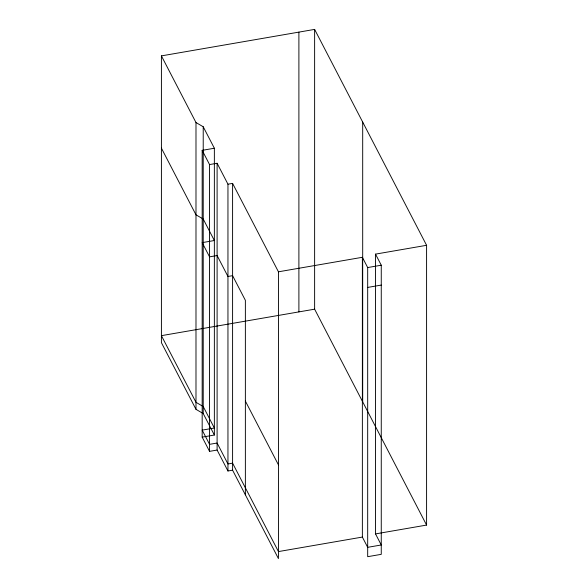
<?xml version="1.0" encoding="UTF-8"?>
<svg xmlns="http://www.w3.org/2000/svg" width="588" height="588" viewBox="0 0 588 588"><rect width="100%" height="100%" fill="white"/><g stroke="black" fill="none" stroke-linecap="round" stroke-linejoin="round"><path stroke-width="0.88" d="M214.363 435.039L214.363 148.242L202.176 150.344L202.176 437.141L214.363 435.039L203.22 413.555L195.988 409.344L161.413 342.679L161.413 55.882L314.624 29.4L426.587 245.299L426.587 525.077L375.519 533.904L375.519 254.126L426.587 245.299M202.176 150.344L209.549 164.566L217.104 163.258L227.953 184.191L227.953 470.988L232.591 470.187L278.44 558.6L278.44 271.803L232.591 183.39L227.953 184.191M278.44 271.803L362.37 257.294L367.684 267.555L367.684 556.682L381.259 554.337L381.259 265.21L375.519 254.126M367.684 267.555L381.259 265.21M367.684 287.422L381.259 285.077M426.587 525.077L314.624 309.178L161.413 335.66L195.988 402.324L203.22 406.529L214.363 428.02L202.176 430.122L209.549 444.337L217.104 443.036L227.953 463.961L232.591 463.16L278.44 551.581L362.37 537.072L367.684 547.325L381.259 544.98L375.519 533.904M202.176 437.141L209.549 451.356L217.104 450.055L227.953 470.988M161.413 55.882L195.988 122.547L203.22 126.758L214.363 148.242M161.413 148.161L195.988 214.826L203.22 219.037L214.363 240.521L202.176 242.631L209.549 256.846L217.104 255.537L227.953 276.47L232.591 275.669L245.372 300.328L245.372 494.839M245.372 401.09L278.44 464.851M362.693 122.106L362.693 401.883M362.37 257.294L362.37 537.072M314.624 29.4L314.624 309.178M298.895 32.12L298.895 311.89M232.591 183.39L232.591 470.187M217.104 163.258L217.104 450.055M209.549 164.566L209.549 451.356M203.22 126.758L203.22 413.555M195.988 122.547L195.988 409.344"/></g></svg>
